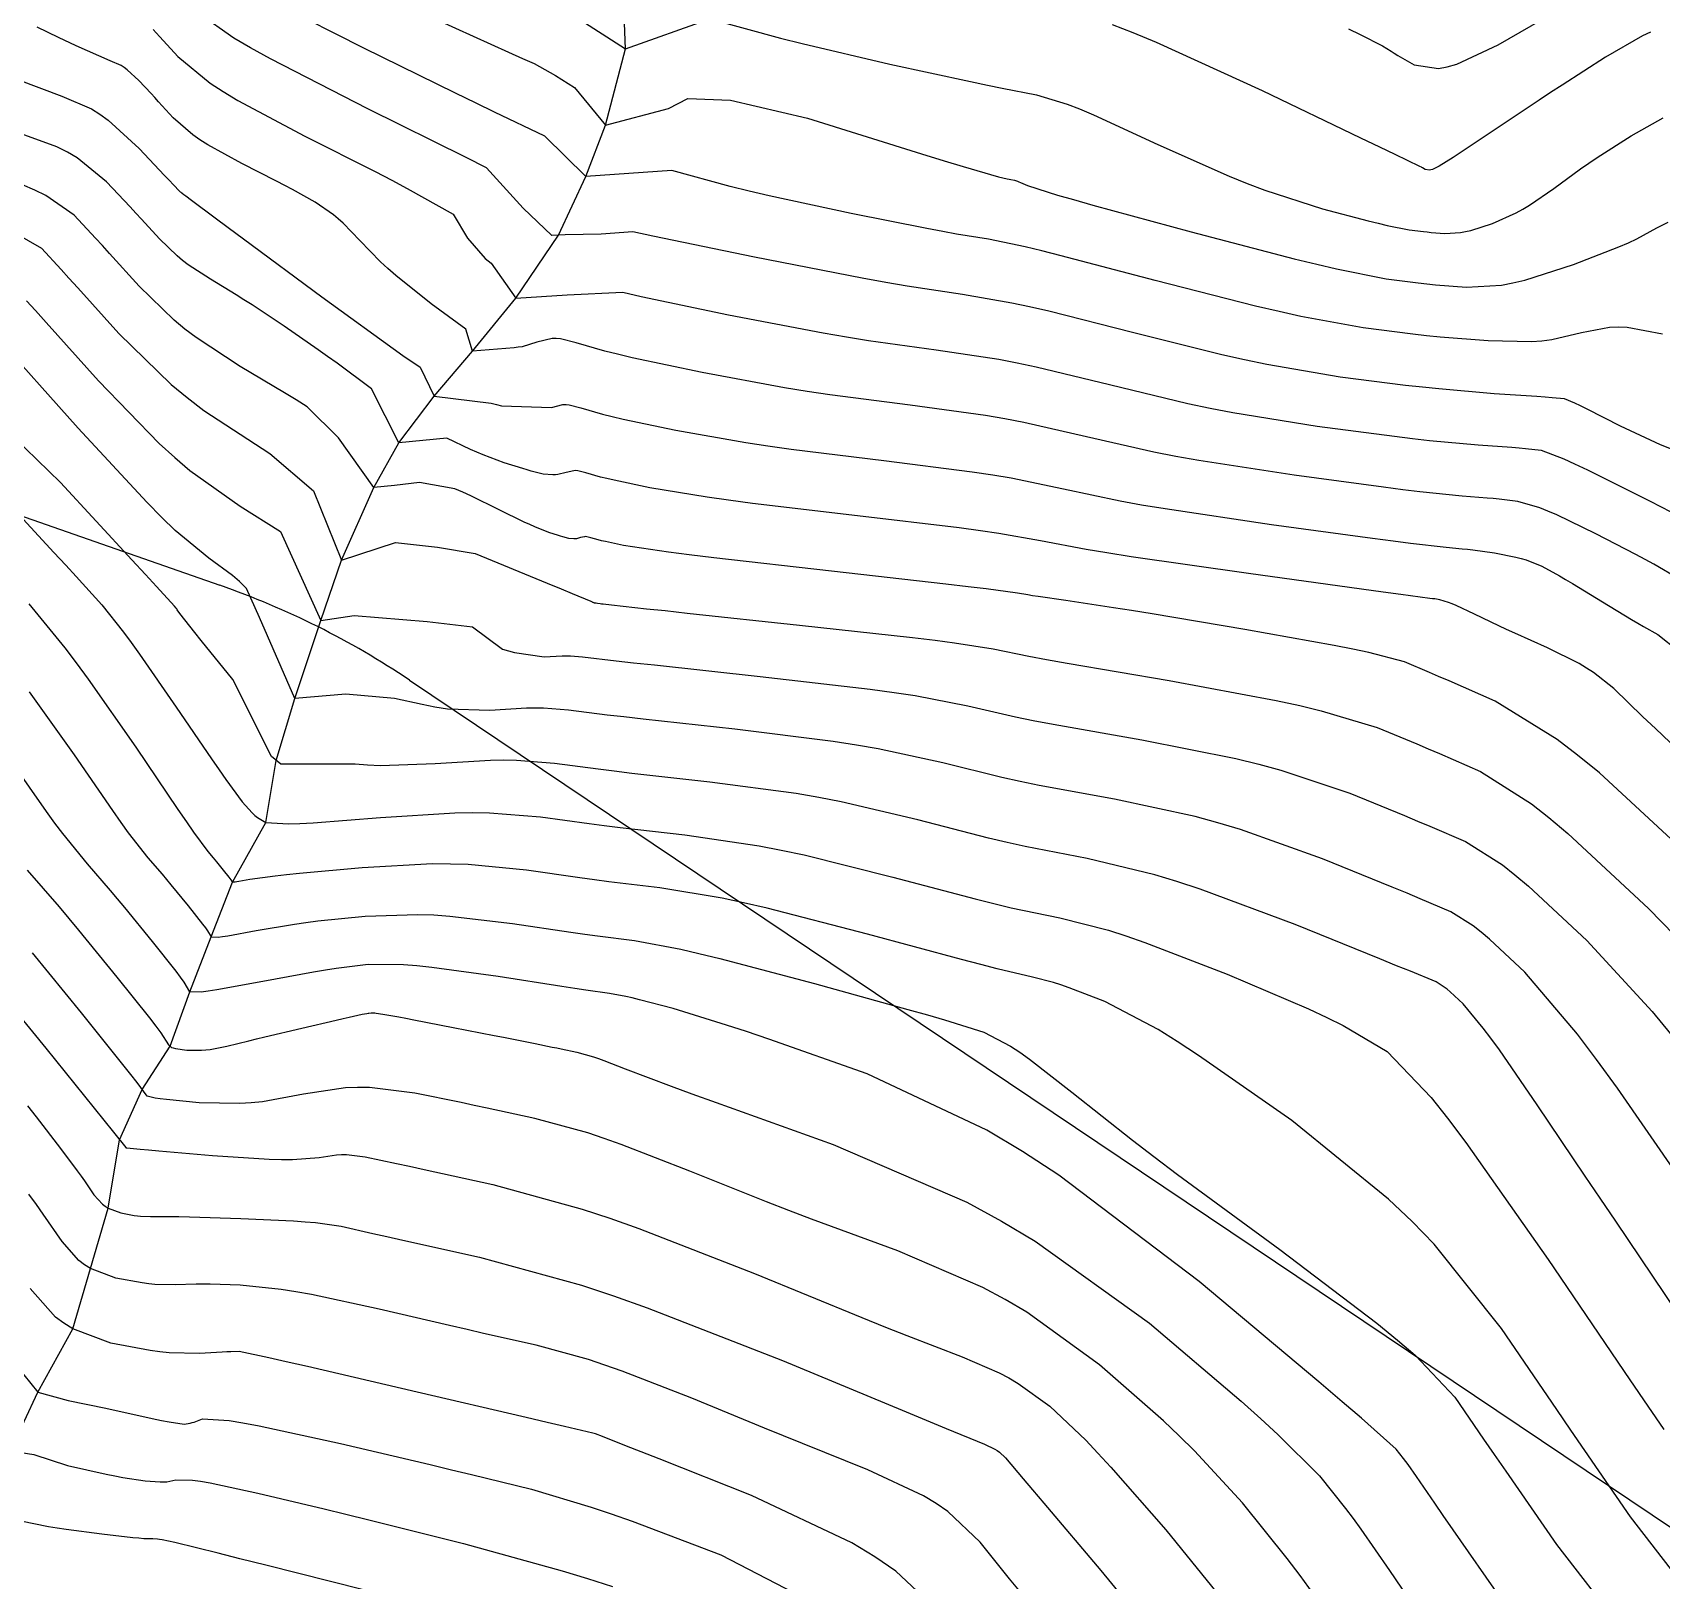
# Model space of a CAD drawing. Header units: metres. Extents: x 837475 to 838479, y 1189012 to 1191015.
# Drawn here: x 837912.9 to 837991.3, y 1190033.2 to 1190107.6 of the extents above; entities that cross this region are included whole.
import ezdxf

# ---------------------------------------------------------------- set-up
doc = ezdxf.new("R2010")
doc.units = ezdxf.units.M
doc.header["$LTSCALE"] = 0.3
for name, color, linetype in [('COTAS 10', 1, 'Continuous'), ('COTAS INT', 252, 'Continuous'), ('DRENAJE', 5, 'Continuous'), ('VIA2', 121, 'Continuous')]:
    doc.layers.add(name, color=color, linetype=linetype)

msp = doc.modelspace()

# ---------------------------------------------------------------- linework, layer by layer
at = {"layer": 'COTAS 10'}
for points in [[(837936.588, 1190109.935), (837941.417, 1190106.816), (837945.485, 1190108.254), (837948.884, 1190107.326), (837949.924, 1190107.064), (837954.146, 1190106.079), (837958.017, 1190105.235), (837958.836, 1190105.062), (837959.546, 1190104.916), (837961.198, 1190104.608), (837962.664, 1190104.159), (837963.256, 1190103.923), (837963.929, 1190103.64), (837967.032, 1190102.217), (837970.454, 1190100.685), (837971.329, 1190100.333), (837972.171, 1190100.013), (837974.95, 1190099.117), (837977.153, 1190098.541), (837977.633, 1190098.423), (837978.057, 1190098.323), (837979.117, 1190098.111), (837979.801, 1190098.025), (837979.988, 1190098.005), (837980.173, 1190097.986), (837980.834, 1190097.932), (837981.583, 1190097.979), (837981.824, 1190098.024), (837982.079, 1190098.084), (837983.123, 1190098.415), (837984.269, 1190098.931), (837984.589, 1190099.107), (837984.909, 1190099.297), (837986.075, 1190100.104), (837987.36, 1190101.04), (837987.755, 1190101.311), (837988.168, 1190101.589), (837989.802, 1190102.637), (837991.335, 1190103.491)], [(837992.089, 1190081.328), (837990.883, 1190082.024), (837990.468, 1190082.252), (837990.018, 1190082.494), (837988.102, 1190083.492), (837986.22, 1190084.395), (837985.793, 1190084.578), (837985.406, 1190084.731), (837984.346, 1190085.041), (837983.45, 1190085.153), (837983.167, 1190085.182), (837982.869, 1190085.21), (837981.665, 1190085.305), (837979.634, 1190085.512), (837978.815, 1190085.611), (837977.884, 1190085.729), (837973.595, 1190086.304), (837969.009, 1190087.01), (837967.892, 1190087.21), (837966.841, 1190087.412), (837963.595, 1190088.157), (837960.581, 1190088.85), (837959.676, 1190089.019), (837958.741, 1190089.179), (837955.11, 1190089.672), (837951.247, 1190090.175), (837950.165, 1190090.341), (837949.079, 1190090.517), (837945.11, 1190091.25), (837941.745, 1190091.959), (837941.038, 1190092.121), (837940.429, 1190092.269), (837939.043, 1190092.678), (837938.298, 1190092.871), (837938.094, 1190092.883), (837937.89, 1190092.876), (837937.163, 1190092.699), (837936.449, 1190092.487), (837936.255, 1190092.458), (837936.062, 1190092.441), (837934.066, 1190092.272), (837933.742, 1190093.329), (837932.071, 1190094.543), (837930.381, 1190095.909), (837929.992, 1190096.248), (837929.637, 1190096.57), (837928.64, 1190097.589), (837927.841, 1190098.425), (837927.61, 1190098.63), (837927.376, 1190098.825), (837926.498, 1190099.435), (837925.406, 1190100.047), (837925.038, 1190100.243), (837924.641, 1190100.45), (837922.969, 1190101.294), (837921.33, 1190102.192), (837920.955, 1190102.433), (837920.614, 1190102.671), (837919.663, 1190103.502), (837918.966, 1190104.27), (837918.784, 1190104.467), (837918.608, 1190104.659), (837918.012, 1190105.297), (837917.458, 1190105.804), (837917.308, 1190105.913), (837917.16, 1190106.008), (837916.636, 1190106.237), (837914.997, 1190106.957), (837914.145, 1190107.361), (837913.122, 1190107.854)], [(837912.614, 1190094.693), (837913.041, 1190094.221), (837913.55, 1190093.656), (837916.08, 1190090.842), (837918.991, 1190087.837), (837919.741, 1190087.151), (837920.467, 1190086.529), (837922.884, 1190084.811), (837924.83, 1190083.604), (837926.769, 1190079.317), (837928.367, 1190079.567), (837931.883, 1190079.268), (837934.066, 1190079.008), (837935.509, 1190077.939), (837936.082, 1190077.777), (837937.519, 1190077.568), (837938.375, 1190077.621), (837938.581, 1190077.624), (837938.774, 1190077.623), (837939.361, 1190077.576), (837940.974, 1190077.384), (837941.814, 1190077.291), (837942.825, 1190077.18), (837947.895, 1190076.633), (837953.19, 1190076.014), (837954.343, 1190075.857), (837955.359, 1190075.706), (837957.895, 1190075.213), (837960.181, 1190074.686), (837961.039, 1190074.515), (837961.994, 1190074.332), (837966.259, 1190073.576), (837970.775, 1190072.679), (837971.889, 1190072.406), (837972.943, 1190072.122), (837976.259, 1190071.01), (837978.897, 1190069.935), (837979.523, 1190069.675), (837980.106, 1190069.431), (837981.835, 1190068.686), (837983.602, 1190067.569), (837984.209, 1190067.09), (837984.866, 1190066.538), (837987.661, 1190063.935), (837990.814, 1190060.506), (837991.697, 1190059.433)], [(837912.746, 1190075.89), (837914.908, 1190072.851), (837916.742, 1190070.18), (837917.147, 1190069.608), (837917.508, 1190069.108), (837918.444, 1190067.908), (837919.135, 1190067.113), (837919.342, 1190066.868), (837919.555, 1190066.612), (837920.382, 1190065.601), (837921.083, 1190064.713), (837921.217, 1190064.536), (837921.325, 1190064.389), (837921.498, 1190064.103), (837921.831, 1190064.093), (837922.041, 1190064.12), (837922.301, 1190064.159), (837923.664, 1190064.408), (837925.496, 1190064.716), (837926.053, 1190064.794), (837926.63, 1190064.868), (837928.894, 1190065.106), (837931.442, 1190065.183), (837932.2, 1190065.155), (837932.979, 1190065.106), (837935.981, 1190064.753), (837938.798, 1190064.327), (837939.461, 1190064.233), (837940.074, 1190064.148), (837941.864, 1190063.926), (837944.079, 1190063.515), (837944.959, 1190063.311), (837945.956, 1190063.068), (837950.519, 1190061.864), (837955.003, 1190060.616), (837955.949, 1190060.346), (837956.767, 1190060.108), (837958.655, 1190059.52), (837959.946, 1190058.849), (837960.387, 1190058.558), (837960.864, 1190058.222), (837962.892, 1190056.629), (837965.803, 1190054.32), (837966.837, 1190053.532), (837967.971, 1190052.68), (837972.892, 1190049.065), (837977.571, 1190045.521), (837978.554, 1190044.712), (837979.4, 1190043.979), (837981.323, 1190041.957), (837982.702, 1190039.94), (837983.205, 1190039.21), (837983.761, 1190038.406), (837986.207, 1190034.884), (837989.235, 1190030.974)], [(837912.656, 1190055.977), (837913.076, 1190055.444), (837914.254, 1190053.923), (837915.056, 1190052.847), (837915.238, 1190052.597), (837915.403, 1190052.366), (837915.856, 1190051.702), (837916.262, 1190051.244), (837916.398, 1190051.143), (837916.545, 1190051.053), (837917.156, 1190050.825), (837917.787, 1190050.705), (837917.945, 1190050.685), (837918.096, 1190050.669), (837918.58, 1190050.659), (837919.511, 1190050.659), (837919.944, 1190050.651), (837920.452, 1190050.638), (837922.918, 1190050.56), (837925.459, 1190050.44), (837926.015, 1190050.401), (837926.507, 1190050.358), (837927.749, 1190050.184), (837929.27, 1190049.839), (837929.938, 1190049.689), (837930.712, 1190049.517), (837934.4, 1190048.698), (837939.303, 1190047.346), (837940.844, 1190046.837), (837942.463, 1190046.269), (837948.974, 1190043.73), (837954.739, 1190041.336), (837955.888, 1190040.86), (837956.844, 1190040.465), (837958.684, 1190039.71), (837959.192, 1190039.47), (837959.309, 1190039.4), (837959.415, 1190039.327), (837959.71, 1190039.048), (837960.551, 1190038.04), (837961, 1190037.507), (837961.544, 1190036.865), (837964.291, 1190033.629), (837967.436, 1190029.793)], [(837930.352, 1190032.31), (837924.13, 1190033.881), (837922.878, 1190034.195), (837921.832, 1190034.457), (837919.753, 1190034.971), (837919.137, 1190035.103), (837919.011, 1190035.125), (837918.906, 1190035.14), (837918.687, 1190035.144), (837918.256, 1190035.155), (837918.017, 1190035.176), (837917.724, 1190035.205), (837916.233, 1190035.37), (837914.521, 1190035.598), (837914.089, 1190035.666), (837913.675, 1190035.735), (837912.333, 1190036.002)]]:
    msp.add_lwpolyline(points, dxfattribs=at)
at = {"layer": 'COTAS INT'}
for points in [[(837991.302, 1190093.091), (837989.603, 1190093.405), (837989.173, 1190093.425), (837988.76, 1190093.417), (837987.414, 1190093.148), (837985.975, 1190092.81), (837985.503, 1190092.759), (837985, 1190092.727), (837982.92, 1190092.762), (837980.607, 1190092.953), (837979.957, 1190093.018), (837979.303, 1190093.088), (837976.908, 1190093.388), (837973.901, 1190093.942), (837972.862, 1190094.173), (837971.733, 1190094.438), (837966.908, 1190095.674), (837962.387, 1190096.864), (837961.45, 1190097.1), (837960.649, 1190097.294), (837958.891, 1190097.658), (837957.348, 1190097.906), (837956.682, 1190098.028), (837955.913, 1190098.173), (837952.274, 1190098.891), (837948.329, 1190099.738), (837947.366, 1190099.965), (837946.46, 1190100.189), (837943.656, 1190100.97), (837939.514, 1190100.677), (837937.549, 1190102.617), (837935.13, 1190103.766), (837934.235, 1190104.199), (837933.242, 1190104.683), (837928.844, 1190106.845), (837924.718, 1190108.931)], [(837991.731, 1190087.555), (837991.214, 1190087.769), (837989.287, 1190088.673), (837987.674, 1190089.486), (837987.354, 1190089.643), (837987.09, 1190089.771), (837986.594, 1190089.984), (837985.991, 1190090.034), (837985.66, 1190090.058), (837985.258, 1190090.087), (837983.209, 1190090.228), (837980.545, 1190090.455), (837979.753, 1190090.537), (837978.939, 1190090.628), (837975.803, 1190091.027), (837972.27, 1190091.631), (837971.205, 1190091.852), (837970.102, 1190092.096), (837965.803, 1190093.169), (837961.785, 1190094.193), (837960.859, 1190094.406), (837960.013, 1190094.589), (837957.631, 1190094.996), (837954.969, 1190095.399), (837953.946, 1190095.579), (837952.8, 1190095.79), (837947.631, 1190096.798), (837942.743, 1190097.8), (837941.774, 1190098.006), (837940.249, 1190097.902), (837938.521, 1190097.865), (837937.881, 1190097.837), (837936.498, 1190099.153), (837934.732, 1190101.088), (837933.753, 1190101.583), (837929.028, 1190103.936), (837924.341, 1190106.338), (837923.386, 1190106.864), (837922.579, 1190107.329), (837920.901, 1190108.51)], [(837932.39, 1190108.188), (837935.792, 1190106.655), (837936.468, 1190106.352), (837937.029, 1190106.102), (837938.061, 1190105.537), (837938.964, 1190104.961), (837940.458, 1190103.14), (837943.495, 1190103.939), (837944.414, 1190104.427), (837946.48, 1190104.35), (837950.173, 1190103.474), (837955.668, 1190101.762), (837956.759, 1190101.427), (837957.663, 1190101.15), (837959.373, 1190100.651), (837959.787, 1190100.561), (837959.875, 1190100.542), (837959.951, 1190100.527), (837960.128, 1190100.494), (837960.285, 1190100.446), (837960.349, 1190100.42), (837960.421, 1190100.39), (837960.753, 1190100.238), (837962.199, 1190099.783), (837962.973, 1190099.562), (837963.908, 1190099.301), (837968.637, 1190098.012), (837973.595, 1190096.718), (837974.674, 1190096.453), (837975.627, 1190096.227), (837978.012, 1190095.749), (837979.552, 1190095.557), (837979.972, 1190095.511), (837980.39, 1190095.469), (837981.877, 1190095.347), (837983.561, 1190095.453), (837984.103, 1190095.555), (837984.678, 1190095.688), (837987.028, 1190096.434), (837989.201, 1190097.284), (837989.665, 1190097.484), (837990.068, 1190097.668), (837991.028, 1190098.206), (837991.582, 1190098.485)], [(837976.197, 1190107.783), (837976.764, 1190107.504), (837977.829, 1190106.955), (837978.245, 1190106.697), (837978.402, 1190106.603), (837978.578, 1190106.499), (837979.362, 1190106.039), (837980.531, 1190105.868), (837980.949, 1190105.945), (837981.408, 1190106.077), (837983.405, 1190107.005), (837985.512, 1190108.229)], [(837918.697, 1190107.742), (837918.85, 1190107.579), (837919.029, 1190107.387), (837919.888, 1190106.443), (837921.451, 1190105.162), (837922.072, 1190104.758), (837922.776, 1190104.332), (837925.998, 1190102.615), (837929.377, 1190100.91), (837930.179, 1190100.491), (837930.923, 1190100.095), (837933.128, 1190098.858), (837933.826, 1190097.706), (837934.667, 1190096.734), (837934.97, 1190096.509), (837936.144, 1190094.829), (837938.621, 1190094.989), (837941.294, 1190095.11), (837942.175, 1190094.908), (837946.371, 1190094.024), (837950.939, 1190093.153), (837952.056, 1190092.96), (837953.108, 1190092.787), (837956.371, 1190092.334), (837959.377, 1190091.884), (837960.267, 1190091.713), (837961.183, 1190091.521), (837964.699, 1190090.663), (837968.471, 1190089.754), (837969.549, 1190089.531), (837970.64, 1190089.321), (837974.699, 1190088.665), (837978.411, 1190088.178), (837979.284, 1190088.074), (837980.089, 1190087.983), (837982.437, 1190087.767), (837984.063, 1190087.649), (837984.414, 1190087.62), (837984.721, 1190087.594), (837985.47, 1190087.512), (837986.557, 1190087.093), (837987.077, 1190086.854), (837987.692, 1190086.561), (837990.707, 1190085.055), (837993.694, 1190083.524)], [(837990.723, 1190107.621), (837990.347, 1190107.447), (837988.555, 1190106.411), (837986.473, 1190105.072), (837985.915, 1190104.707), (837985.364, 1190104.345), (837983.44, 1190103.059), (837981.86, 1190101.998), (837981.526, 1190101.777), (837981.237, 1190101.587), (837980.567, 1190101.167), (837980.235, 1190101.013), (837980.158, 1190100.991), (837980.089, 1190100.978), (837979.894, 1190101.007), (837979.763, 1190101.083), (837979.734, 1190101.1), (837979.708, 1190101.116), (837979.638, 1190101.159), (837978.445, 1190101.736), (837977.711, 1190102.089), (837976.801, 1190102.525), (837972.056, 1190104.797), (837966.972, 1190107.112), (837965.849, 1190107.576), (837964.85, 1190107.964)], [(837912.23, 1190105.326), (837914.318, 1190104.543), (837915.741, 1190103.923), (837916.142, 1190103.667), (837916.547, 1190103.375), (837918.035, 1190102.016), (837919.251, 1190100.728), (837919.484, 1190100.481), (837919.673, 1190100.281), (837919.98, 1190099.954), (837919.997, 1190099.938), (837920.002, 1190099.934), (837920.029, 1190099.916), (837920.053, 1190099.902), (837920.06, 1190099.897), (837920.068, 1190099.892), (837920.098, 1190099.872), (837920.185, 1190099.808), (837920.281, 1190099.736), (837920.541, 1190099.539), (837921.694, 1190098.679), (837922.31, 1190098.222), (837923.054, 1190097.669), (837926.814, 1190094.88), (837930.713, 1190092.071), (837931.546, 1190091.505), (837932.228, 1190090.115), (837934.97, 1190089.779), (837935.217, 1190089.708), (837935.456, 1190089.644), (837937.862, 1190089.567), (837938.411, 1190089.7), (837938.564, 1190089.706), (837938.718, 1190089.697), (837939.279, 1190089.551), (837940.323, 1190089.243), (837940.782, 1190089.132), (837941.315, 1190089.01), (837943.85, 1190088.475), (837947.218, 1190087.881), (837948.275, 1190087.721), (837949.386, 1190087.564), (837953.85, 1190087.011), (837958.105, 1190086.473), (837959.085, 1190086.326), (837959.979, 1190086.179), (837962.49, 1190085.651), (837965.21, 1190085.07), (837966.236, 1190084.889), (837967.379, 1190084.699), (837972.49, 1190083.942), (837977.357, 1190083.279), (837978.346, 1190083.148), (837979.179, 1190083.041), (837980.892, 1190082.843), (837981.674, 1190082.772), (837981.921, 1190082.744), (837982.18, 1190082.713), (837983.222, 1190082.569), (837984.256, 1190082.369), (837984.509, 1190082.302), (837984.749, 1190082.23), (837985.496, 1190081.928), (837986.343, 1190081.463), (837986.645, 1190081.288), (837986.976, 1190081.093), (837988.417, 1190080.222), (837989.818, 1190079.371), (837990.125, 1190079.188), (837990.397, 1190079.028), (837991.083, 1190078.64), (837992.09, 1190077.85)], [(837991.669, 1190073.457), (837990.969, 1190074.119), (837990.362, 1190074.693), (837988.956, 1190076.042), (837987.986, 1190076.818), (837987.654, 1190077.031), (837987.295, 1190077.244), (837985.769, 1190078.006), (837984.196, 1190078.715), (837983.806, 1190078.894), (837983.436, 1190079.065), (837982.268, 1190079.621), (837981.38, 1190080.037), (837981.186, 1190080.12), (837981.016, 1190080.189), (837980.591, 1190080.321), (837980.351, 1190080.355), (837980.297, 1190080.362), (837980.249, 1190080.368), (837980.12, 1190080.382), (837978.724, 1190080.569), (837977.876, 1190080.685), (837976.83, 1190080.829), (837971.386, 1190081.581), (837965.748, 1190082.388), (837964.579, 1190082.567), (837963.58, 1190082.727), (837961.386, 1190083.145), (837959.377, 1190083.507), (837958.494, 1190083.632), (837957.469, 1190083.768), (837952.59, 1190084.349), (837947.526, 1190084.952), (837946.385, 1190085.102), (837945.357, 1190085.245), (837942.59, 1190085.701), (837940.884, 1190086.061), (837940.526, 1190086.143), (837940.217, 1190086.217), (837939.515, 1190086.425), (837939.137, 1190086.523), (837939.034, 1190086.529), (837938.931, 1190086.525), (837938.562, 1190086.436), (837938.172, 1190086.334), (837938.056, 1190086.322), (837937.936, 1190086.318), (837937.471, 1190086.365), (837936.887, 1190086.506), (837936.691, 1190086.561), (837936.48, 1190086.624), (837935.595, 1190086.908), (837934.573, 1190087.291), (837934.276, 1190087.415), (837933.973, 1190087.548), (837932.825, 1190088.095), (837930.515, 1190087.857), (837929.199, 1190090.463), (837927.55, 1190091.689), (837927.095, 1190092.018), (837926.64, 1190092.343), (837925.001, 1190093.477), (837923.461, 1190094.495), (837923.069, 1190094.746), (837922.693, 1190094.983), (837921.455, 1190095.728), (837920.386, 1190096.427), (837920.115, 1190096.635), (837919.855, 1190096.85), (837919.005, 1190097.676), (837918.142, 1190098.625), (837917.873, 1190098.916), (837917.592, 1190099.219), (837916.467, 1190100.418), (837915.047, 1190101.569), (837914.579, 1190101.843), (837914.078, 1190102.096), (837912, 1190102.848)], [(837992.587, 1190068.001), (837988.266, 1190071.99), (837987.222, 1190072.849), (837986.243, 1190073.602), (837983.26, 1190075.432), (837981.036, 1190076.414), (837980.537, 1190076.631), (837980.089, 1190076.825), (837978.889, 1190077.33), (837977.182, 1190077.782), (837976.413, 1190077.944), (837975.516, 1190078.12), (837971.207, 1190078.889), (837966.756, 1190079.632), (837965.77, 1190079.793), (837964.89, 1190079.934), (837962.6, 1190080.282), (837961.274, 1190080.471), (837961.002, 1190080.512), (837960.771, 1190080.548), (837960.282, 1190080.639), (837958.775, 1190080.836), (837957.903, 1190080.939), (837956.834, 1190081.063), (837951.33, 1190081.687), (837945.665, 1190082.34), (837944.494, 1190082.483), (837943.496, 1190082.609), (837941.33, 1190082.927), (837940.454, 1190083.111), (837940.27, 1190083.154), (837940.112, 1190083.192), (837939.751, 1190083.298), (837939.557, 1190083.349), (837939.504, 1190083.352), (837939.451, 1190083.35), (837939.262, 1190083.304), (837939.062, 1190083.252), (837939.002, 1190083.246), (837938.94, 1190083.244), (837938.702, 1190083.268), (837938.402, 1190083.34), (837938.301, 1190083.368), (837938.193, 1190083.4), (837937.739, 1190083.546), (837937.066, 1190083.817), (837936.82, 1190083.929), (837936.549, 1190084.055), (837935.352, 1190084.642), (837933.98, 1190085.309), (837933.597, 1190085.486), (837933.214, 1190085.659), (837931.514, 1190085.96), (837930.315, 1190085.81), (837929.316, 1190085.71), (837927.618, 1190088.107), (837926.113, 1190089.598), (837925.578, 1190089.932), (837925.025, 1190090.272), (837922.882, 1190091.541), (837920.765, 1190092.925), (837920.228, 1190093.337), (837919.713, 1190093.761), (837918.03, 1190095.398), (837916.611, 1190096.968), (837916.262, 1190097.351), (837915.933, 1190097.71), (837914.9, 1190098.821), (837913.547, 1190099.764), (837913.015, 1190100.018), (837912.415, 1190100.27)], [(837912.047, 1190097.958), (837913.332, 1190097.223), (837914.273, 1190096.202), (837914.651, 1190095.786), (837915.081, 1190095.312), (837917.055, 1190093.12), (837919.57, 1190090.673), (837920.341, 1190090.038), (837921.144, 1190089.422), (837924.309, 1190087.353), (837926.419, 1190085.56), (837927.768, 1190082.214), (837930.365, 1190083.063), (837932.388, 1190082.843), (837934.195, 1190082.541), (837937.655, 1190081.115), (837938.322, 1190080.84), (837938.861, 1190080.616), (837939.758, 1190080.242), (837939.82, 1190080.211), (837939.834, 1190080.205), (837939.847, 1190080.199), (837939.882, 1190080.185), (837939.906, 1190080.177), (837939.911, 1190080.176), (837939.917, 1190080.174), (837939.932, 1190080.17), (837939.945, 1190080.169), (837939.948, 1190080.169), (837939.951, 1190080.17), (837939.962, 1190080.172), (837939.971, 1190080.175), (837939.977, 1190080.175), (837939.987, 1190080.172), (837940.006, 1190080.166), (837940.014, 1190080.164), (837940.069, 1190080.153), (837940.208, 1190080.133), (837940.276, 1190080.125), (837940.357, 1190080.115), (837940.757, 1190080.069), (837942.436, 1190079.888), (837943.324, 1190079.793), (837944.395, 1190079.678), (837949.789, 1190079.101), (837955.226, 1190078.498), (837956.324, 1190078.366), (837957.245, 1190078.249), (837959.101, 1190077.956), (837960.829, 1190077.604), (837961.669, 1190077.451), (837962.666, 1190077.273), (837967.574, 1190076.429), (837972.716, 1190075.472), (837973.861, 1190075.224), (837974.885, 1190074.982), (837977.574, 1190074.17), (837979.493, 1190073.38), (837980.03, 1190073.153), (837980.571, 1190072.922), (837982.547, 1190072.059), (837985.001, 1190070.508), (837985.843, 1190069.844), (837986.755, 1190069.078), (837990.636, 1190065.463), (837994.419, 1190061.587)], [(837993.563, 1190050.437), (837989.135, 1190056.829), (837988.126, 1190058.211), (837987.21, 1190059.425), (837984.686, 1190062.407), (837982.976, 1190063.999), (837982.574, 1190064.337), (837982.203, 1190064.629), (837981.122, 1190065.313), (837979.64, 1190065.94), (837979.017, 1190066.197), (837978.301, 1190066.49), (837974.944, 1190067.85), (837971.002, 1190069.262), (837969.916, 1190069.588), (837968.833, 1190069.885), (837964.944, 1190070.724), (837961.322, 1190071.39), (837960.408, 1190071.578), (837959.532, 1190071.768), (837956.689, 1190072.469), (837953.578, 1190073.151), (837952.533, 1190073.329), (837951.409, 1190073.503), (837946.689, 1190074.092), (837942.274, 1190074.573), (837941.343, 1190074.679), (837940.539, 1190074.773), (837938.685, 1190075.012), (837937.477, 1190075.107), (837937.08, 1190075.11), (837936.655, 1190075.103), (837934.894, 1190074.995), (837932.856, 1190075.05), (837932.257, 1190075.146), (837931.643, 1190075.278), (837930.315, 1190075.572), (837927.968, 1190075.771), (837925.521, 1190075.572), (837923.823, 1190079.467), (837923.19, 1190080.858), (837922.851, 1190081.187), (837922.52, 1190081.486), (837921.386, 1190082.312), (837919.762, 1190083.652), (837919.123, 1190084.275), (837918.4, 1190085.007), (837915.104, 1190088.564), (837910.955, 1190093.184)], [(837992.029, 1190046.021), (837989.054, 1190050.423), (837988.306, 1190051.531), (837987.591, 1190052.591), (837985.28, 1190056.021), (837983.457, 1190058.662), (837983.049, 1190059.225), (837982.683, 1190059.715), (837981.711, 1190060.879), (837981.087, 1190061.46), (837980.94, 1190061.583), (837980.804, 1190061.69), (837980.41, 1190061.94), (837979.175, 1190062.448), (837978.51, 1190062.718), (837977.704, 1190063.045), (837973.629, 1190064.69), (837969.06, 1190066.402), (837967.944, 1190066.77), (837966.892, 1190067.092), (837963.629, 1190067.872), (837960.651, 1190068.449), (837959.778, 1190068.642), (837958.884, 1190068.851), (837955.483, 1190069.725), (837951.797, 1190070.596), (837950.724, 1190070.802), (837949.628, 1190070.992), (837945.483, 1190071.551), (837941.724, 1190071.967), (837940.873, 1190072.068), (837940.104, 1190072.162), (837938.009, 1190072.447), (837936.18, 1190072.591), (837935.579, 1190072.596), (837934.936, 1190072.586), (837932.269, 1190072.422), (837929.631, 1190072.323), (837929.006, 1190072.354), (837928.426, 1190072.409), (837924.85, 1190072.407), (837924.403, 1190072.778), (837922.536, 1190076.479), (837921.014, 1190078.358), (837920.712, 1190078.735), (837920.462, 1190079.049), (837919.987, 1190079.662), (837919.864, 1190079.839), (837919.836, 1190079.878), (837919.81, 1190079.913), (837919.737, 1190080.005), (837918.862, 1190080.955), (837918.33, 1190081.531), (837917.673, 1190082.244), (837914.253, 1190085.949), (837910.295, 1190089.774)], [(837911.346, 1190085.403), (837913.932, 1190082.594), (837914.496, 1190081.98), (837914.993, 1190081.437), (837916.236, 1190080.066), (837917.278, 1190078.759), (837917.647, 1190078.256), (837918.052, 1190077.692), (837919.808, 1190075.149), (837921.503, 1190072.661), (837921.871, 1190072.132), (837922.194, 1190071.674), (837922.99, 1190070.596), (837923.473, 1190070.064), (837923.598, 1190069.948), (837923.72, 1190069.847), (837924.129, 1190069.599), (837925.21, 1190069.541), (837925.754, 1190069.561), (837926.405, 1190069.595), (837929.644, 1190069.848), (837933.216, 1190070.068), (837934.077, 1190070.082), (837934.883, 1190070.076), (837937.333, 1190069.883), (837939.668, 1190069.55), (837940.402, 1190069.456), (837941.174, 1190069.361), (837944.276, 1190069.009), (837947.847, 1190068.481), (837948.914, 1190068.274), (837950.016, 1190068.041), (837954.276, 1190066.982), (837958.236, 1190065.933), (837959.148, 1190065.706), (837959.979, 1190065.507), (837962.314, 1190065.02), (837964.652, 1190064.419), (837965.485, 1190064.148), (837966.399, 1190063.832), (837970.369, 1190062.314), (837974.283, 1190060.641), (837975.161, 1190060.226), (837975.95, 1190059.833), (837978.055, 1190058.59), (837980.17, 1190056.385), (837980.966, 1190055.386), (837981.851, 1190054.217), (837985.807, 1190048.59), (837989.729, 1190042.801), (837990.593, 1190041.53), (837991.361, 1190040.402)], [(837992.016, 1190033.307), (837989.771, 1190036.206), (837987.561, 1190039.404), (837986.899, 1190040.37), (837986.215, 1190041.37), (837983.565, 1190045.274), (837980.32, 1190049.32), (837979.261, 1190050.41), (837978.132, 1190051.488), (837973.478, 1190055.274), (837968.991, 1190058.404), (837967.967, 1190059.068), (837967.039, 1190059.645), (837964.478, 1190060.999), (837962.763, 1190061.655), (837962.369, 1190061.791), (837962.009, 1190061.908), (837960.999, 1190062.168), (837959.307, 1190062.566), (837958.517, 1190062.77), (837957.588, 1190063.015), (837953.07, 1190064.238), (837948.235, 1190065.486), (837947.105, 1190065.746), (837946.066, 1190065.97), (837943.07, 1190066.468), (837940.624, 1190066.754), (837939.932, 1190066.844), (837939.233, 1190066.939), (837936.657, 1190067.318), (837933.852, 1190067.584), (837933.009, 1190067.607), (837932.137, 1190067.608), (837928.75, 1190067.431), (837925.748, 1190067.148), (837925.119, 1190067.083), (837924.577, 1190067.024), (837923.354, 1190066.858), (837922.83, 1190066.763), (837922.73, 1190066.748), (837922.649, 1190066.737), (837922.521, 1190066.741), (837922.454, 1190066.851), (837922.413, 1190066.908), (837922.361, 1190066.976), (837922.092, 1190067.317), (837921.774, 1190067.706), (837921.691, 1190067.804), (837921.612, 1190067.899), (837921.346, 1190068.205), (837920.664, 1190069.144), (837920.321, 1190069.638), (837919.912, 1190070.233), (837917.882, 1190073.224), (837915.593, 1190076.504), (837915.022, 1190077.281), (837914.477, 1190078), (837912.735, 1190080.127)], [(837983.562, 1190032.242), (837981.237, 1190035.586), (837980.758, 1190036.277), (837980.35, 1190036.867), (837979.469, 1190038.149), (837979.066, 1190038.728), (837978.958, 1190038.874), (837978.853, 1190039.014), (837978.487, 1190039.469), (837976.82, 1190040.957), (837975.894, 1190041.748), (837974.767, 1190042.703), (837969.018, 1190047.522), (837962.273, 1190052.64), (837960.518, 1190053.784), (837958.811, 1190054.809), (837953.053, 1190057.522), (837948.311, 1190059.184), (837947.244, 1190059.545), (837946.285, 1190059.863), (837943.711, 1190060.657), (837942.101, 1190061.082), (837941.749, 1190061.168), (837941.439, 1190061.24), (837940.657, 1190061.385), (837939.523, 1190061.542), (837938.991, 1190061.621), (837938.363, 1190061.716), (837935.305, 1190062.189), (837932.107, 1190062.629), (837931.391, 1190062.703), (837930.748, 1190062.757), (837929.038, 1190062.781), (837927.513, 1190062.587), (837926.987, 1190062.505), (837926.415, 1190062.409), (837923.974, 1190061.957), (837921.772, 1190061.556), (837921.352, 1190061.492), (837921.014, 1190061.449), (837920.475, 1190061.464), (837920.196, 1190061.926), (837920.022, 1190062.164), (837919.805, 1190062.451), (837918.673, 1190063.884), (837917.337, 1190065.518), (837916.992, 1190065.931), (837916.658, 1190066.326), (837915.542, 1190067.612), (837914.353, 1190069.072), (837913.973, 1190069.578), (837913.571, 1190070.128), (837911.934, 1190072.479)], [(837912.64, 1190067.316), (837914.181, 1190065.54), (837914.642, 1190064.994), (837915.118, 1190064.424), (837916.964, 1190062.168), (837918.527, 1190060.201), (837918.826, 1190059.814), (837919.066, 1190059.495), (837919.449, 1190058.912), (837919.585, 1190058.788), (837919.669, 1190058.76), (837919.773, 1190058.734), (837920.318, 1190058.659), (837921.024, 1190058.652), (837921.23, 1190058.668), (837921.441, 1190058.692), (837922.24, 1190058.846), (837923.298, 1190059.104), (837923.672, 1190059.194), (837924.081, 1190059.292), (837925.849, 1190059.71), (837927.509, 1190060.099), (837927.849, 1190060.178), (837928.138, 1190060.244), (837928.753, 1190060.38), (837928.988, 1190060.425), (837929.038, 1190060.434), (837929.081, 1190060.441), (837929.183, 1190060.456), (837929.307, 1190060.448), (837929.364, 1190060.442), (837929.432, 1190060.433), (837929.759, 1190060.385), (837930.514, 1190060.25), (837930.852, 1190060.187), (837931.245, 1190060.112), (837933.128, 1190059.749), (837935.101, 1190059.364), (837935.55, 1190059.276), (837935.957, 1190059.196), (837937.079, 1190058.973), (837937.903, 1190058.805), (837938.122, 1190058.759), (837938.337, 1190058.713), (837939.081, 1190058.552), (837939.877, 1190058.334), (837940.124, 1190058.252), (837940.382, 1190058.162), (837941.413, 1190057.761), (837943.62, 1190056.922), (837944.62, 1190056.555), (837945.788, 1190056.13), (837951.413, 1190054.111), (837957.837, 1190051.336), (837959.509, 1190050.433), (837961.135, 1190049.473), (837966.623, 1190045.524), (837971.032, 1190041.765), (837971.978, 1190040.925), (837972.805, 1190040.171), (837974.798, 1190038.175), (837976.055, 1190036.609), (837976.418, 1190036.127), (837976.787, 1190035.624), (837978.175, 1190033.634), (837979.668, 1190031.43)], [(837974.509, 1190032.521), (837973.877, 1190033.38), (837973.257, 1190034.204), (837971.108, 1190036.88), (837968.789, 1190039.386), (837968.061, 1190040.102), (837967.297, 1190040.827), (837964.228, 1190043.526), (837960.724, 1190046.047), (837959.687, 1190046.66), (837958.619, 1190047.236), (837954.519, 1190049.008), (837950.373, 1190050.527), (837949.278, 1190050.944), (837948.205, 1190051.358), (837944.519, 1190052.841), (837941.222, 1190054.123), (837940.395, 1190054.412), (837939.605, 1190054.671), (837937.062, 1190055.369), (837934.777, 1190055.866), (837934.15, 1190055.999), (837933.525, 1190056.131), (837931.287, 1190056.591), (837929.113, 1190056.855), (837928.528, 1190056.863), (837927.951, 1190056.843), (837925.929, 1190056.536), (837923.96, 1190056.176), (837923.416, 1190056.121), (837922.873, 1190056.087), (837920.917, 1190056.128), (837919.347, 1190056.279), (837919.047, 1190056.314), (837918.806, 1190056.346), (837918.422, 1190056.435), (837917.935, 1190057.093), (837917.629, 1190057.483), (837917.248, 1190057.964), (837915.254, 1190060.451), (837912.9, 1190063.33)], [(837910.679, 1190062.24), (837913.537, 1190058.745), (837916.792, 1190054.706), (837917.384, 1190053.97), (837917.388, 1190053.964), (837917.39, 1190053.962), (837917.394, 1190053.956), (837917.396, 1190053.955), (837917.399, 1190053.954), (837917.406, 1190053.954), (837917.412, 1190053.953), (837917.439, 1190053.953), (837918.084, 1190053.897), (837918.482, 1190053.863), (837918.976, 1190053.82), (837921.553, 1190053.595), (837924.286, 1190053.41), (837924.878, 1190053.392), (837925.399, 1190053.389), (837926.684, 1190053.498), (837927.524, 1190053.625), (837927.763, 1190053.633), (837928.006, 1190053.63), (837928.909, 1190053.52), (837930.411, 1190053.202), (837931.031, 1190053.068), (837931.741, 1190052.913), (837935.043, 1190052.186), (837939.334, 1190051.009), (837940.667, 1190050.571), (837942.062, 1190050.084), (837947.624, 1190047.92), (837952.79, 1190045.795), (837953.936, 1190045.332), (837954.959, 1190044.924), (837957.624, 1190043.904), (837959.401, 1190043.136), (837959.864, 1190042.887), (837960.314, 1190042.621), (837961.832, 1190041.528), (837963.562, 1190039.889), (837964.145, 1190039.279), (837964.773, 1190038.6), (837967.418, 1190035.586), (837970.358, 1190031.949)], [(837960.368, 1190032.65), (837959.895, 1190033.226), (837958.476, 1190034.997), (837956.923, 1190036.462), (837956.366, 1190036.845), (837955.754, 1190037.217), (837953.083, 1190038.476), (837949.94, 1190039.73), (837949.03, 1190040.098), (837948.102, 1190040.475), (837944.607, 1190041.915), (837941.265, 1190043.218), (837940.433, 1190043.51), (837939.642, 1190043.771), (837937.125, 1190044.466), (837934.597, 1190045.034), (837933.8, 1190045.216), (837932.96, 1190045.409), (837929.573, 1190046.196), (837926.318, 1190046.895), (837925.561, 1190047.033), (837924.867, 1190047.148), (837922.881, 1190047.359), (837921.443, 1190047.393), (837921.093, 1190047.396), (837920.765, 1190047.395), (837919.755, 1190047.365), (837918.789, 1190047.385), (837918.488, 1190047.416), (837918.173, 1190047.457), (837916.914, 1190047.695), (837915.693, 1190048.151), (837915.402, 1190048.33), (837915.131, 1190048.531), (837914.319, 1190049.445), (837913.416, 1190050.77), (837913.086, 1190051.23), (837912.723, 1190051.731)], [(837957.242, 1190030.947), (837954.432, 1190033.598), (837953.424, 1190034.29), (837952.316, 1190034.963), (837947.483, 1190037.242), (837943.036, 1190038.995), (837942.171, 1190039.336), (837941.465, 1190039.614), (837940.24, 1190040.1), (837940.066, 1190040.168), (837940.023, 1190040.183), (837939.981, 1190040.197), (837939.85, 1190040.233), (837938.482, 1190040.551), (837937.662, 1190040.743), (837936.649, 1190040.98), (837931.396, 1190042.208), (837926.128, 1190043.432), (837925.107, 1190043.666), (837924.274, 1190043.855), (837922.845, 1190044.158), (837922.433, 1190044.149), (837922.242, 1190044.141), (837922.018, 1190044.13), (837920.929, 1190044.071), (837919.481, 1190044.101), (837919.03, 1190044.147), (837918.558, 1190044.208), (837916.672, 1190044.566), (837914.842, 1190045.249), (837914.405, 1190045.517), (837913.999, 1190045.818), (837912.783, 1190047.188)], [(837912.14, 1190043.463), (837913.152, 1190042.203), (837914.621, 1190041.809), (837916.429, 1190041.436), (837918.652, 1190040.943), (837919.098, 1190040.85), (837919.47, 1190040.776), (837920.202, 1190040.667), (837920.49, 1190040.714), (837920.582, 1190040.739), (837920.679, 1190040.769), (837921.075, 1190040.917), (837922.356, 1190040.846), (837923.011, 1190040.737), (837923.796, 1190040.589), (837927.717, 1190039.732), (837932.028, 1190038.72), (837933.059, 1190038.474), (837934.02, 1190038.243), (837936.904, 1190037.533), (837939.775, 1190036.677), (837940.728, 1190036.354), (837941.75, 1190035.994), (837946.009, 1190034.384), (837950.405, 1190032.108)], [(837911.844, 1190039.386), (837912.967, 1190039.209), (837914.576, 1190038.674), (837916.437, 1190038.267), (837916.863, 1190038.181), (837917.249, 1190038.107), (837918.32, 1190037.935), (837919.042, 1190037.885), (837919.209, 1190037.888), (837919.361, 1190037.898), (837919.789, 1190037.991), (837920.597, 1190037.979), (837920.988, 1190037.921), (837921.452, 1190037.84), (837923.735, 1190037.351), (837926.93, 1190036.589), (837927.969, 1190036.334), (837929.075, 1190036.062), (837933.628, 1190034.921), (837938.373, 1190033.618), (837939.601, 1190033.243), (837940.791, 1190032.861)]]:
    msp.add_lwpolyline(points, dxfattribs=at)
at = {"layer": 'DRENAJE'}
for p, q in [((837941.417, 1190106.816), (837941.266, 1190110.72)), ((837940.458, 1190103.14), (837941.417, 1190106.816)), ((837939.514, 1190100.677), (837940.458, 1190103.14)), ((837938.201, 1190097.851), (837939.514, 1190100.677)), ((837936.144, 1190094.829), (837938.201, 1190097.851)), ((837934.066, 1190092.272), (837936.144, 1190094.829)), ((837932.228, 1190090.115), (837934.066, 1190092.272)), ((837930.515, 1190087.857), (837932.228, 1190090.115)), ((837929.316, 1190085.71), (837930.515, 1190087.857)), ((837927.768, 1190082.214), (837929.316, 1190085.71)), ((837926.769, 1190079.317), (837927.768, 1190082.214)), ((837925.521, 1190075.572), (837926.769, 1190079.317)), ((837924.627, 1190072.593), (837925.521, 1190075.572)), ((837924.129, 1190069.599), (837924.627, 1190072.593)), ((837922.521, 1190066.741), (837924.129, 1190069.599)), ((837921.498, 1190064.103), (837922.521, 1190066.741)), ((837920.475, 1190061.464), (837921.498, 1190064.103)), ((837919.517, 1190058.85), (837920.475, 1190061.464)), ((837918.179, 1190056.764), (837919.517, 1190058.85)), ((837917.088, 1190054.338), (837918.179, 1190056.764)), ((837916.545, 1190051.053), (837917.088, 1190054.338)), ((837915.693, 1190048.151), (837916.545, 1190051.053)), ((837914.842, 1190045.249), (837915.693, 1190048.151)), ((837913.152, 1190042.203), (837914.842, 1190045.249)), ((837911.844, 1190039.386), (837913.152, 1190042.203))]:
    msp.add_line(p, q, dxfattribs=at)
at = {"layer": 'VIA2'}
for p, q in [((837782.889, 1190129.548), (837921.915, 1190081.012)), ((837931.037, 1190076.45), (838042.149, 1190001.802))]:
    msp.add_line(p, q, dxfattribs=at)
msp.add_arc((837908.73, 1190043.247), 40, 56.10587, 70.75501, dxfattribs=at)

doc.saveas('drawing.dxf')
